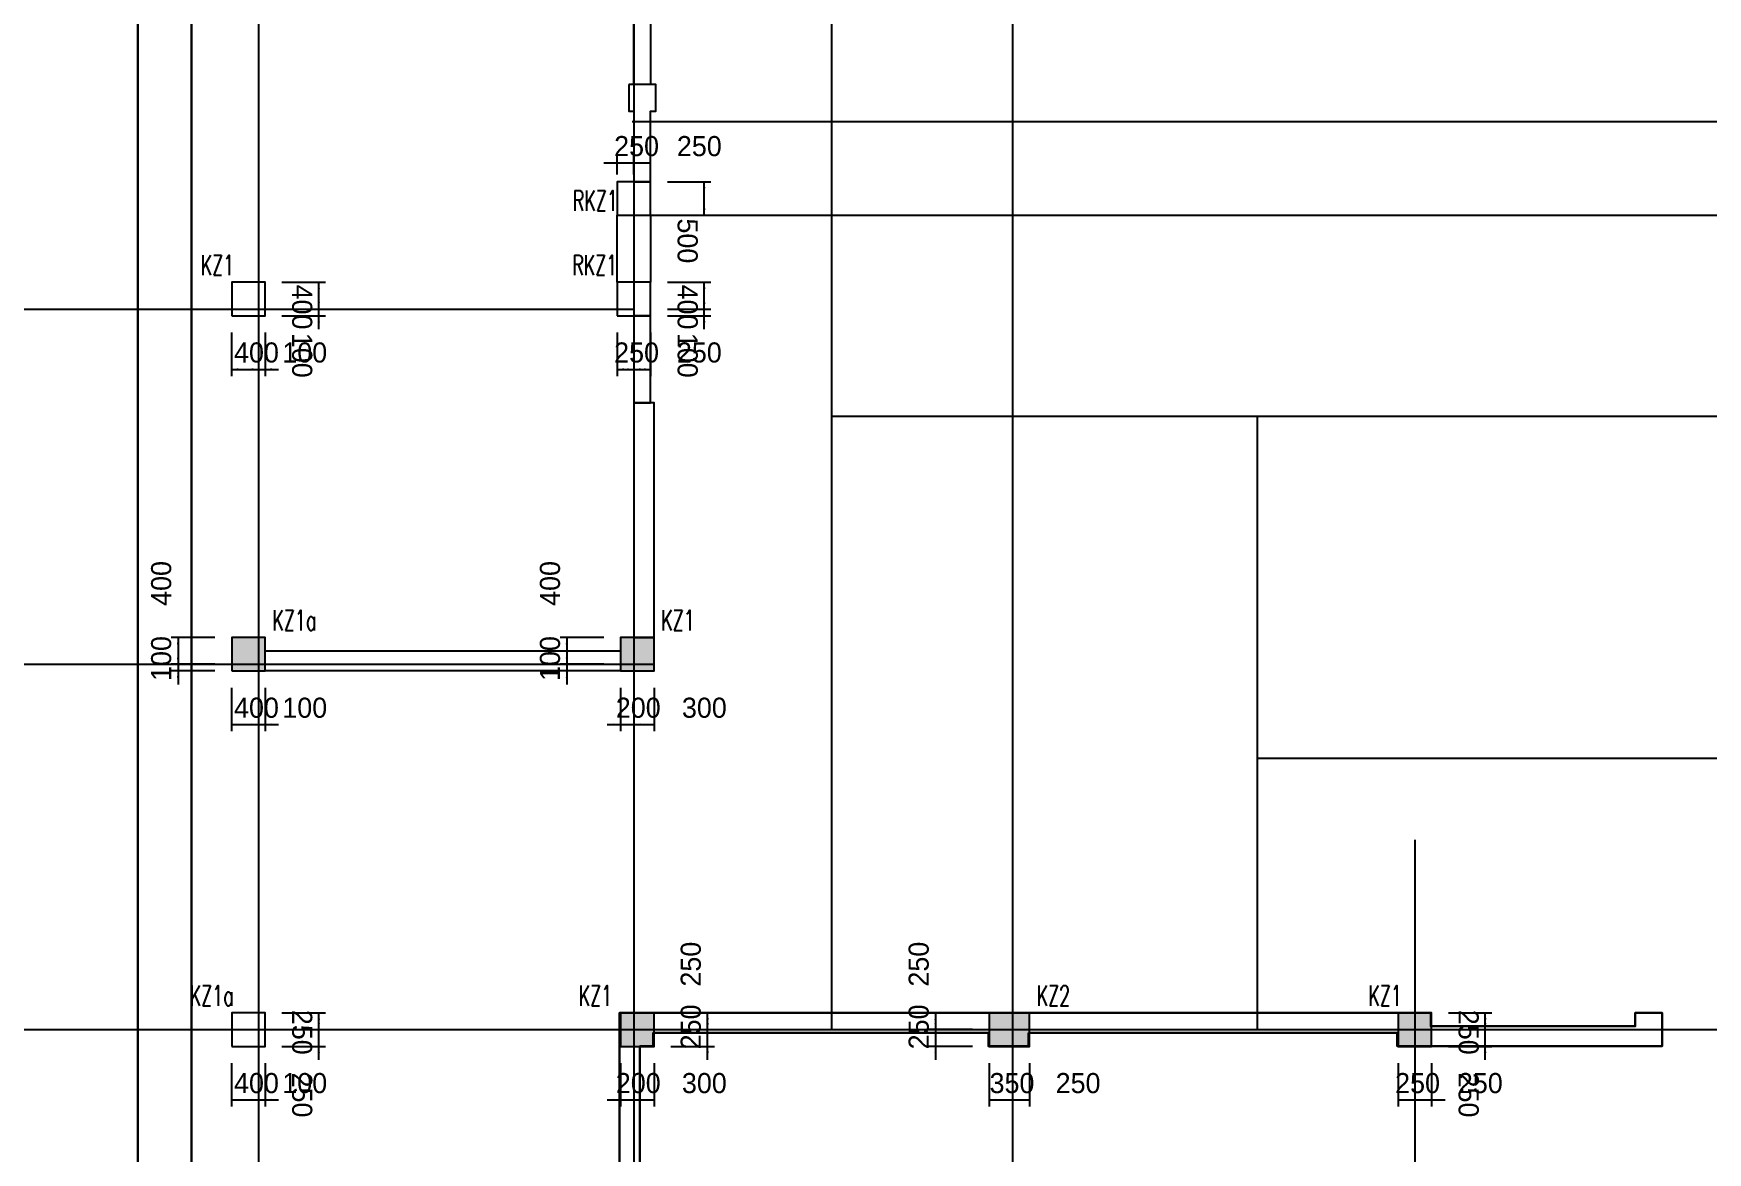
# Model space of a CAD drawing. Extents: x 387171 to 699106, y 11966 to 245688.
# Drawn here: x 590152 to 615123, y 211254 to 227949 of the extents above; entities that cross this region are included whole.
import ezdxf

# ---------------------------------------------------------------- set-up
doc = ezdxf.new("R2010")
doc.units = 0
doc.header["$LTSCALE"] = 100
doc.header["$MEASUREMENT"] = 0
for name, color, linetype in [('COLU', 7, 'Continuous'), ('DIM', 3, 'Continuous'), ('DOTE', 253, 'Continuous'), ('HATCH', 254, 'Continuous'), ('NUM', 7, 'Continuous'), ('Q-TEXT', 2, 'Continuous'), ('Q-门框', 6, 'Continuous'), ('WALL', 3, 'Continuous')]:
    doc.layers.add(name, color=color, linetype=linetype)
doc.styles.add('hztxt', font='hztxt')
doc.styles.get("Standard").update_dxf_attribs({"font": 'standard'})
doc.dimstyles.get("Standard").update_dxf_attribs({"dimtxt": 300, "dimasz": 100, "dimexe": 100, "dimexo": 250, "dimgap": 100, "dimtad": 0, "dimtoh": 1, "dimdec": 0, "dimdsep": 46, "dimcen": 0.09, "dimclrt": 7, "dimadec": 0, "dimazin": 0, "dimtfac": 1, "dimtdec": 4, "dimtofl": 0, "dimtmove": 0, "dimatfit": 3, "dimfxl": 1, "dimtolj": 1, "dimtzin": 0, "dimarcsym": 0})

# ---------------------------------------------------------------- blocks, each defined once
blk = doc.blocks.new('*D3793')
at = {"layer": 'DIM', "color": 0, "linetype": 'ByBlock', "lineweight": -2}
for p, q in [((598658, 218938), (598008, 218938)), ((598108, 218938), (598108, 218538)), ((598658, 218538), (598008, 218538))]:
    blk.add_line(p, q, dxfattribs=at)
for points in [[(598108, 218938), (598125, 218838), (598091, 218838)], [(598108, 218538), (598091, 218638), (598125, 218638)]]:
    blk.add_solid(points, dxfattribs=at)
at = {"layer": 'DIM', "color": 7, "linetype": 'Continuous', "lineweight": -2, "insert": (597858, 219744), "char_height": 300, "width": 576.67, "attachment_point": 5, "rotation": 90, "style": 'hztxt'}
blk.add_mtext('400', dxfattribs=at)
blk = doc.blocks.new('*D3745')
at = {"layer": 'DIM', "color": 0, "linetype": 'ByBlock', "lineweight": -2}
for p, q in [((598658, 218538), (598008, 218538)), ((598108, 218738), (598108, 218238)), ((598658, 218438), (598008, 218438))]:
    blk.add_line(p, q, dxfattribs=at)
for points in [[(598108, 218538), (598091, 218638), (598125, 218638)], [(598108, 218438), (598125, 218338), (598091, 218338)]]:
    blk.add_solid(points, dxfattribs=at)
at = {"layer": 'DIM', "color": 7, "linetype": 'Continuous', "lineweight": -2, "insert": (597858, 218624), "char_height": 300, "width": 476.67, "attachment_point": 5, "rotation": 90, "style": 'hztxt'}
blk.add_mtext('100', dxfattribs=at)
blk = doc.blocks.new('*D3977')
at = {"layer": 'DIM', "color": 0, "linetype": 'ByBlock', "lineweight": -2}
for p, q in [((598908, 218188), (598908, 217538)), ((599108, 218188), (599108, 217538)), ((598708, 217638), (599308, 217638))]:
    blk.add_line(p, q, dxfattribs=at)
for points in [[(598908, 217638), (598808, 217621), (598808, 217655)], [(599108, 217638), (599208, 217655), (599208, 217621)]]:
    blk.add_solid(points, dxfattribs=at)
at = {"layer": 'DIM', "color": 7, "linetype": 'Continuous', "lineweight": -2, "insert": (599173, 217888), "char_height": 300, "width": 566.67, "attachment_point": 5, "style": 'hztxt'}
blk.add_mtext('200', dxfattribs=at)
blk = doc.blocks.new('*D4176')
at = {"layer": 'DIM', "color": 0, "linetype": 'ByBlock', "lineweight": -2}
for p, q in [((599108, 218188), (599108, 217538)), ((599408, 218188), (599408, 217538)), ((599108, 217638), (599408, 217638))]:
    blk.add_line(p, q, dxfattribs=at)
for points in [[(599108, 217638), (599208, 217655), (599208, 217621)], [(599408, 217638), (599308, 217621), (599308, 217655)]]:
    blk.add_solid(points, dxfattribs=at)
at = {"layer": 'DIM', "color": 7, "linetype": 'Continuous', "lineweight": -2, "insert": (600159, 217888), "char_height": 300, "width": 566.67, "attachment_point": 5, "style": 'hztxt'}
blk.add_mtext('300', dxfattribs=at)
blk = doc.blocks.new('*D868')
at = {"layer": 'DIM', "color": 0, "linetype": 'ByBlock', "lineweight": -2}
for p, q in [((610508, 212588), (610508, 211938)), ((610758, 212588), (610758, 211938)), ((610508, 212038), (610758, 212038))]:
    blk.add_line(p, q, dxfattribs=at)
for points in [[(610508, 212038), (610608, 212055), (610608, 212021)], [(610758, 212038), (610658, 212021), (610658, 212055)]]:
    blk.add_solid(points, dxfattribs=at)
at = {"layer": 'DIM', "color": 7, "linetype": 'Continuous', "lineweight": -2, "insert": (610798, 212288), "char_height": 300, "width": 566.67, "attachment_point": 5, "style": 'hztxt'}
blk.add_mtext('250', dxfattribs=at)
blk = doc.blocks.new('*D3546')
at = {"layer": 'DIM', "color": 0, "linetype": 'ByBlock', "lineweight": -2}
for p, q in [((610758, 212588), (610758, 211938)), ((611008, 212588), (611008, 211938)), ((610558, 212038), (611208, 212038))]:
    blk.add_line(p, q, dxfattribs=at)
for points in [[(610758, 212038), (610658, 212021), (610658, 212055)], [(611008, 212038), (611108, 212055), (611108, 212021)]]:
    blk.add_solid(points, dxfattribs=at)
at = {"layer": 'DIM', "color": 7, "linetype": 'Continuous', "lineweight": -2, "insert": (611734, 212288), "char_height": 300, "width": 566.67, "attachment_point": 5, "style": 'hztxt'}
blk.add_mtext('250', dxfattribs=at)
blk = doc.blocks.new('*D3791')
at = {"layer": 'DIM', "color": 0, "linetype": 'ByBlock', "lineweight": -2}
for p, q in [((611808, 212638), (611808, 213288)), ((611258, 213088), (611908, 213088)), ((611258, 212838), (611908, 212838))]:
    blk.add_line(p, q, dxfattribs=at)
for points in [[(611808, 213088), (611791, 213188), (611825, 213188)], [(611808, 212838), (611825, 212738), (611791, 212738)]]:
    blk.add_solid(points, dxfattribs=at)
at = {"layer": 'DIM', "color": 7, "linetype": 'Continuous', "lineweight": -2, "insert": (611558, 212112), "char_height": 300, "width": 566.67, "attachment_point": 5, "rotation": 270, "style": 'hztxt'}
blk.add_mtext('250', dxfattribs=at)
blk = doc.blocks.new('*D4001')
at = {"layer": 'DIM', "color": 0, "linetype": 'ByBlock', "lineweight": -2}
for p, q in [((611258, 213338), (611908, 213338)), ((611808, 213088), (611808, 213338)), ((611258, 213088), (611908, 213088))]:
    blk.add_line(p, q, dxfattribs=at)
for points in [[(611808, 213338), (611825, 213238), (611791, 213238)], [(611808, 213088), (611791, 213188), (611825, 213188)]]:
    blk.add_solid(points, dxfattribs=at)
at = {"layer": 'DIM', "color": 7, "linetype": 'Continuous', "lineweight": -2, "insert": (611558, 213048), "char_height": 300, "width": 566.67, "attachment_point": 5, "rotation": 270, "style": 'hztxt'}
blk.add_mtext('250', dxfattribs=at)
blk = doc.blocks.new('*D3976')
at = {"layer": 'DIM', "color": 0, "linetype": 'ByBlock', "lineweight": -2}
for p, q in [((604158, 213338), (603508, 213338)), ((603608, 213338), (603608, 213088)), ((604158, 213088), (603508, 213088))]:
    blk.add_line(p, q, dxfattribs=at)
for points in [[(603608, 213338), (603625, 213238), (603591, 213238)], [(603608, 213088), (603591, 213188), (603625, 213188)]]:
    blk.add_solid(points, dxfattribs=at)
at = {"layer": 'DIM', "color": 7, "linetype": 'Continuous', "lineweight": -2, "insert": (603358, 214064), "char_height": 300, "width": 566.67, "attachment_point": 5, "rotation": 90, "style": 'hztxt'}
blk.add_mtext('250', dxfattribs=at)
blk = doc.blocks.new('*D4173')
at = {"layer": 'DIM', "color": 0, "linetype": 'ByBlock', "lineweight": -2}
for p, q in [((603608, 213288), (603608, 212638)), ((604158, 213088), (603508, 213088)), ((604158, 212838), (603508, 212838))]:
    blk.add_line(p, q, dxfattribs=at)
for points in [[(603608, 213088), (603591, 213188), (603625, 213188)], [(603608, 212838), (603625, 212738), (603591, 212738)]]:
    blk.add_solid(points, dxfattribs=at)
at = {"layer": 'DIM', "color": 7, "linetype": 'Continuous', "lineweight": -2, "insert": (603358, 213128), "char_height": 300, "width": 566.67, "attachment_point": 5, "rotation": 90, "style": 'hztxt'}
blk.add_mtext('250', dxfattribs=at)
blk = doc.blocks.new('*D2319')
at = {"layer": 'DIM', "color": 0, "linetype": 'ByBlock', "lineweight": -2}
for p, q in [((604408, 212588), (604408, 211938)), ((604758, 212588), (604758, 211938)), ((604408, 212038), (604758, 212038))]:
    blk.add_line(p, q, dxfattribs=at)
for points in [[(604408, 212038), (604508, 212055), (604508, 212021)], [(604758, 212038), (604658, 212021), (604658, 212055)]]:
    blk.add_solid(points, dxfattribs=at)
at = {"layer": 'DIM', "color": 7, "linetype": 'Continuous', "lineweight": -2, "insert": (604748, 212288), "char_height": 300, "width": 566.67, "attachment_point": 5, "style": 'hztxt'}
blk.add_mtext('350', dxfattribs=at)
blk = doc.blocks.new('*D2796')
at = {"layer": 'DIM', "color": 0, "linetype": 'ByBlock', "lineweight": -2}
for p, q in [((604758, 212588), (604758, 211938)), ((605008, 212588), (605008, 211938)), ((604758, 212038), (605008, 212038))]:
    blk.add_line(p, q, dxfattribs=at)
for points in [[(604758, 212038), (604858, 212055), (604858, 212021)], [(605008, 212038), (604908, 212021), (604908, 212055)]]:
    blk.add_solid(points, dxfattribs=at)
at = {"layer": 'DIM', "color": 7, "linetype": 'Continuous', "lineweight": -2, "insert": (605734, 212288), "char_height": 300, "width": 566.67, "attachment_point": 5, "style": 'hztxt'}
blk.add_mtext('250', dxfattribs=at)
blk = doc.blocks.new('*D3032')
at = {"layer": 'DIM', "color": 0, "linetype": 'ByBlock', "lineweight": -2}
for p, q in [((598908, 212588), (598908, 211938)), ((599108, 212588), (599108, 211938)), ((598708, 212038), (599308, 212038))]:
    blk.add_line(p, q, dxfattribs=at)
for points in [[(598908, 212038), (598808, 212021), (598808, 212055)], [(599108, 212038), (599208, 212055), (599208, 212021)]]:
    blk.add_solid(points, dxfattribs=at)
at = {"layer": 'DIM', "color": 7, "linetype": 'Continuous', "lineweight": -2, "insert": (599173, 212288), "char_height": 300, "width": 566.67, "attachment_point": 5, "style": 'hztxt'}
blk.add_mtext('200', dxfattribs=at)
blk = doc.blocks.new('*D3228')
at = {"layer": 'DIM', "color": 0, "linetype": 'ByBlock', "lineweight": -2}
for p, q in [((599108, 212588), (599108, 211938)), ((599408, 212588), (599408, 211938)), ((599108, 212038), (599408, 212038))]:
    blk.add_line(p, q, dxfattribs=at)
for points in [[(599108, 212038), (599208, 212055), (599208, 212021)], [(599408, 212038), (599308, 212021), (599308, 212055)]]:
    blk.add_solid(points, dxfattribs=at)
at = {"layer": 'DIM', "color": 7, "linetype": 'Continuous', "lineweight": -2, "insert": (600159, 212288), "char_height": 300, "width": 566.67, "attachment_point": 5, "style": 'hztxt'}
blk.add_mtext('300', dxfattribs=at)
blk = doc.blocks.new('*D3198')
at = {"layer": 'DIM', "color": 0, "linetype": 'ByBlock', "lineweight": -2}
for p, q in [((600208, 212638), (600208, 213288)), ((599658, 213088), (600308, 213088)), ((599658, 212838), (600308, 212838))]:
    blk.add_line(p, q, dxfattribs=at)
for points in [[(600208, 213088), (600191, 213188), (600225, 213188)], [(600208, 212838), (600225, 212738), (600191, 212738)]]:
    blk.add_solid(points, dxfattribs=at)
at = {"layer": 'DIM', "color": 7, "linetype": 'Continuous', "lineweight": -2, "insert": (599958, 213128), "char_height": 300, "width": 566.67, "attachment_point": 5, "rotation": 90, "style": 'hztxt'}
blk.add_mtext('250', dxfattribs=at)
blk = doc.blocks.new('*D1301')
at = {"layer": 'DIM', "color": 0, "linetype": 'ByBlock', "lineweight": -2}
for p, q in [((599658, 213338), (600308, 213338)), ((600208, 213088), (600208, 213338)), ((599658, 213088), (600308, 213088))]:
    blk.add_line(p, q, dxfattribs=at)
for points in [[(600208, 213338), (600225, 213238), (600191, 213238)], [(600208, 213088), (600191, 213188), (600225, 213188)]]:
    blk.add_solid(points, dxfattribs=at)
at = {"layer": 'DIM', "color": 7, "linetype": 'Continuous', "lineweight": -2, "insert": (599958, 214064), "char_height": 300, "width": 566.67, "attachment_point": 5, "rotation": 90, "style": 'hztxt'}
blk.add_mtext('250', dxfattribs=at)
blk = doc.blocks.new('*D3035')
at = {"layer": 'DIM', "color": 0, "linetype": 'ByBlock', "lineweight": -2}
for p, q in [((598858, 223488), (598858, 222838)), ((599108, 223488), (599108, 222838)), ((598858, 222938), (599108, 222938))]:
    blk.add_line(p, q, dxfattribs=at)
for points in [[(598858, 222938), (598958, 222955), (598958, 222921)], [(599108, 222938), (599008, 222921), (599008, 222955)]]:
    blk.add_solid(points, dxfattribs=at)
at = {"layer": 'DIM', "color": 7, "linetype": 'Continuous', "lineweight": -2, "insert": (599148, 223188), "char_height": 300, "width": 566.67, "attachment_point": 5, "style": 'hztxt'}
blk.add_mtext('250', dxfattribs=at)
blk = doc.blocks.new('*D3267')
at = {"layer": 'DIM', "color": 0, "linetype": 'ByBlock', "lineweight": -2}
for p, q in [((599108, 223488), (599108, 222838)), ((599358, 223488), (599358, 222838)), ((599108, 222938), (599358, 222938))]:
    blk.add_line(p, q, dxfattribs=at)
for points in [[(599108, 222938), (599208, 222955), (599208, 222921)], [(599358, 222938), (599258, 222921), (599258, 222955)]]:
    blk.add_solid(points, dxfattribs=at)
at = {"layer": 'DIM', "color": 7, "linetype": 'Continuous', "lineweight": -2, "insert": (600084, 223188), "char_height": 300, "width": 566.67, "attachment_point": 5, "style": 'hztxt'}
blk.add_mtext('250', dxfattribs=at)
blk = doc.blocks.new('*D1298')
at = {"layer": 'DIM', "color": 0, "linetype": 'ByBlock', "lineweight": -2}
for p, q in [((600158, 223538), (600158, 224038)), ((599608, 223838), (600258, 223838)), ((599608, 223738), (600258, 223738))]:
    blk.add_line(p, q, dxfattribs=at)
for points in [[(600158, 223838), (600141, 223938), (600175, 223938)], [(600158, 223738), (600175, 223638), (600141, 223638)]]:
    blk.add_solid(points, dxfattribs=at)
at = {"layer": 'DIM', "color": 7, "linetype": 'Continuous', "lineweight": -2, "insert": (599908, 223148), "char_height": 300, "width": 476.67, "attachment_point": 5, "rotation": 270, "style": 'hztxt'}
blk.add_mtext('100', dxfattribs=at)
blk = doc.blocks.new('*D1279')
at = {"layer": 'DIM', "color": 0, "linetype": 'ByBlock', "lineweight": -2}
for p, q in [((599608, 224238), (600258, 224238)), ((600158, 223838), (600158, 224238)), ((599608, 223838), (600258, 223838))]:
    blk.add_line(p, q, dxfattribs=at)
for points in [[(600158, 224238), (600175, 224138), (600141, 224138)], [(600158, 223838), (600141, 223938), (600175, 223938)]]:
    blk.add_solid(points, dxfattribs=at)
at = {"layer": 'DIM', "color": 7, "linetype": 'Continuous', "lineweight": -2, "insert": (599908, 223868), "char_height": 300, "width": 576.67, "attachment_point": 5, "rotation": 270, "style": 'hztxt'}
blk.add_mtext('400', dxfattribs=at)
blk = doc.blocks.new('*D1485')
at = {"layer": 'DIM', "color": 0, "linetype": 'ByBlock', "lineweight": -2}
for p, q in [((592858, 218938), (592208, 218938)), ((592308, 218938), (592308, 218538)), ((592858, 218538), (592208, 218538))]:
    blk.add_line(p, q, dxfattribs=at)
for points in [[(592308, 218938), (592325, 218838), (592291, 218838)], [(592308, 218538), (592291, 218638), (592325, 218638)]]:
    blk.add_solid(points, dxfattribs=at)
at = {"layer": 'DIM', "color": 7, "linetype": 'Continuous', "lineweight": -2, "insert": (592058, 219744), "char_height": 300, "width": 576.67, "attachment_point": 5, "rotation": 90, "style": 'hztxt'}
blk.add_mtext('400', dxfattribs=at)
blk = doc.blocks.new('*D1759')
at = {"layer": 'DIM', "color": 0, "linetype": 'ByBlock', "lineweight": -2}
for p, q in [((592858, 218538), (592208, 218538)), ((592308, 218738), (592308, 218238)), ((592858, 218438), (592208, 218438))]:
    blk.add_line(p, q, dxfattribs=at)
for points in [[(592308, 218538), (592291, 218638), (592325, 218638)], [(592308, 218438), (592325, 218338), (592291, 218338)]]:
    blk.add_solid(points, dxfattribs=at)
at = {"layer": 'DIM', "color": 7, "linetype": 'Continuous', "lineweight": -2, "insert": (592058, 218624), "char_height": 300, "width": 476.67, "attachment_point": 5, "rotation": 90, "style": 'hztxt'}
blk.add_mtext('100', dxfattribs=at)
blk = doc.blocks.new('*D2248')
at = {"layer": 'DIM', "color": 0, "linetype": 'ByBlock', "lineweight": -2}
for p, q in [((593108, 218188), (593108, 217538)), ((593508, 218188), (593508, 217538)), ((593108, 217638), (593508, 217638))]:
    blk.add_line(p, q, dxfattribs=at)
for points in [[(593108, 217638), (593208, 217655), (593208, 217621)], [(593508, 217638), (593408, 217621), (593408, 217655)]]:
    blk.add_solid(points, dxfattribs=at)
at = {"layer": 'DIM', "color": 7, "linetype": 'Continuous', "lineweight": -2, "insert": (593478, 217888), "char_height": 300, "width": 576.67, "attachment_point": 5, "style": 'hztxt'}
blk.add_mtext('400', dxfattribs=at)
blk = doc.blocks.new('*D233')
at = {"layer": 'DIM', "color": 0, "linetype": 'ByBlock', "lineweight": -2}
for p, q in [((593508, 218188), (593508, 217538)), ((593608, 218188), (593608, 217538)), ((593308, 217638), (593808, 217638))]:
    blk.add_line(p, q, dxfattribs=at)
for points in [[(593508, 217638), (593408, 217621), (593408, 217655)], [(593608, 217638), (593708, 217655), (593708, 217621)]]:
    blk.add_solid(points, dxfattribs=at)
at = {"layer": 'DIM', "color": 7, "linetype": 'Continuous', "lineweight": -2, "insert": (594198, 217888), "char_height": 300, "width": 476.67, "attachment_point": 5, "style": 'hztxt'}
blk.add_mtext('100', dxfattribs=at)
blk = doc.blocks.new('*D3815')
at = {"layer": 'DIM', "color": 0, "linetype": 'ByBlock', "lineweight": -2}
for p, q in [((593108, 223488), (593108, 222838)), ((593508, 223488), (593508, 222838)), ((593108, 222938), (593508, 222938))]:
    blk.add_line(p, q, dxfattribs=at)
for points in [[(593108, 222938), (593208, 222955), (593208, 222921)], [(593508, 222938), (593408, 222921), (593408, 222955)]]:
    blk.add_solid(points, dxfattribs=at)
at = {"layer": 'DIM', "color": 7, "linetype": 'Continuous', "lineweight": -2, "insert": (593478, 223188), "char_height": 300, "width": 576.67, "attachment_point": 5, "style": 'hztxt'}
blk.add_mtext('400', dxfattribs=at)
blk = doc.blocks.new('*D4019')
at = {"layer": 'DIM', "color": 0, "linetype": 'ByBlock', "lineweight": -2}
for p, q in [((593508, 223488), (593508, 222838)), ((593608, 223488), (593608, 222838)), ((593308, 222938), (593808, 222938))]:
    blk.add_line(p, q, dxfattribs=at)
for points in [[(593508, 222938), (593408, 222921), (593408, 222955)], [(593608, 222938), (593708, 222955), (593708, 222921)]]:
    blk.add_solid(points, dxfattribs=at)
at = {"layer": 'DIM', "color": 7, "linetype": 'Continuous', "lineweight": -2, "insert": (594198, 223188), "char_height": 300, "width": 476.67, "attachment_point": 5, "style": 'hztxt'}
blk.add_mtext('100', dxfattribs=at)
blk = doc.blocks.new('*D2147')
at = {"layer": 'DIM', "color": 0, "linetype": 'ByBlock', "lineweight": -2}
for p, q in [((594408, 223538), (594408, 224038)), ((593858, 223838), (594508, 223838)), ((593858, 223738), (594508, 223738))]:
    blk.add_line(p, q, dxfattribs=at)
for points in [[(594408, 223838), (594391, 223938), (594425, 223938)], [(594408, 223738), (594425, 223638), (594391, 223638)]]:
    blk.add_solid(points, dxfattribs=at)
at = {"layer": 'DIM', "color": 7, "linetype": 'Continuous', "lineweight": -2, "insert": (594158, 223148), "char_height": 300, "width": 476.67, "attachment_point": 5, "rotation": 270, "style": 'hztxt'}
blk.add_mtext('100', dxfattribs=at)
blk = doc.blocks.new('*D2091')
at = {"layer": 'DIM', "color": 0, "linetype": 'ByBlock', "lineweight": -2}
for p, q in [((593858, 224238), (594508, 224238)), ((594408, 223838), (594408, 224238)), ((593858, 223838), (594508, 223838))]:
    blk.add_line(p, q, dxfattribs=at)
for points in [[(594408, 224238), (594425, 224138), (594391, 224138)], [(594408, 223838), (594391, 223938), (594425, 223938)]]:
    blk.add_solid(points, dxfattribs=at)
at = {"layer": 'DIM', "color": 7, "linetype": 'Continuous', "lineweight": -2, "insert": (594158, 223868), "char_height": 300, "width": 576.67, "attachment_point": 5, "rotation": 270, "style": 'hztxt'}
blk.add_mtext('400', dxfattribs=at)
blk = doc.blocks.new('*D2332')
at = {"layer": 'DIM', "color": 0, "linetype": 'ByBlock', "lineweight": -2}
for p, q in [((598658, 226017), (599308, 226017)), ((598858, 225846), (598858, 226117)), ((599108, 225846), (599108, 226117))]:
    blk.add_line(p, q, dxfattribs=at)
for points in [[(598858, 226017), (598758, 226001), (598758, 226034)], [(599108, 226017), (599208, 226034), (599208, 226001)]]:
    blk.add_solid(points, dxfattribs=at)
at = {"layer": 'DIM', "color": 7, "linetype": 'Continuous', "lineweight": -2, "insert": (599148, 226267), "char_height": 300, "width": 566.67, "attachment_point": 5, "style": 'hztxt'}
blk.add_mtext('250', dxfattribs=at)
blk = doc.blocks.new('*D2528')
at = {"layer": 'DIM', "color": 0, "linetype": 'ByBlock', "lineweight": -2}
for p, q in [((599108, 225846), (599108, 226117)), ((599108, 226017), (599358, 226017)), ((599358, 225846), (599358, 226117))]:
    blk.add_line(p, q, dxfattribs=at)
for points in [[(599108, 226017), (599208, 226034), (599208, 226001)], [(599358, 226017), (599258, 226001), (599258, 226034)]]:
    blk.add_solid(points, dxfattribs=at)
at = {"layer": 'DIM', "color": 7, "linetype": 'Continuous', "lineweight": -2, "insert": (600084, 226267), "char_height": 300, "width": 566.67, "attachment_point": 5, "style": 'hztxt'}
blk.add_mtext('250', dxfattribs=at)
blk = doc.blocks.new('*D2790')
at = {"layer": 'DIM', "color": 0, "linetype": 'ByBlock', "lineweight": -2}
for p, q in [((599608, 225738), (600258, 225738)), ((600158, 225238), (600158, 225738)), ((599608, 225238), (600258, 225238))]:
    blk.add_line(p, q, dxfattribs=at)
for points in [[(600158, 225738), (600175, 225638), (600141, 225638)], [(600158, 225238), (600141, 225338), (600175, 225338)]]:
    blk.add_solid(points, dxfattribs=at)
at = {"layer": 'DIM', "color": 7, "linetype": 'Continuous', "lineweight": -2, "insert": (599908, 224855), "char_height": 300, "width": 566.67, "attachment_point": 5, "rotation": 270, "style": 'hztxt'}
blk.add_mtext('500', dxfattribs=at)
blk = doc.blocks.new('*D1593')
at = {"layer": 'DIM', "color": 0, "linetype": 'ByBlock', "lineweight": -2}
for p, q in [((593108, 212588), (593108, 211938)), ((593508, 212588), (593508, 211938)), ((593108, 212038), (593508, 212038))]:
    blk.add_line(p, q, dxfattribs=at)
for points in [[(593108, 212038), (593208, 212055), (593208, 212021)], [(593508, 212038), (593408, 212021), (593408, 212055)]]:
    blk.add_solid(points, dxfattribs=at)
at = {"layer": 'DIM', "color": 7, "linetype": 'Continuous', "lineweight": -2, "insert": (593478, 212288), "char_height": 300, "width": 576.67, "attachment_point": 5, "style": 'hztxt'}
blk.add_mtext('400', dxfattribs=at)
blk = doc.blocks.new('*D3963')
at = {"layer": 'DIM', "color": 0, "linetype": 'ByBlock', "lineweight": -2}
for p, q in [((593508, 212588), (593508, 211938)), ((593608, 212588), (593608, 211938)), ((593308, 212038), (593808, 212038))]:
    blk.add_line(p, q, dxfattribs=at)
for points in [[(593508, 212038), (593408, 212021), (593408, 212055)], [(593608, 212038), (593708, 212055), (593708, 212021)]]:
    blk.add_solid(points, dxfattribs=at)
at = {"layer": 'DIM', "color": 7, "linetype": 'Continuous', "lineweight": -2, "insert": (594198, 212288), "char_height": 300, "width": 476.67, "attachment_point": 5, "style": 'hztxt'}
blk.add_mtext('100', dxfattribs=at)
blk = doc.blocks.new('*D86')
at = {"layer": 'DIM', "color": 0, "linetype": 'ByBlock', "lineweight": -2}
for p, q in [((594408, 212638), (594408, 213288)), ((593858, 213088), (594508, 213088)), ((593858, 212838), (594508, 212838))]:
    blk.add_line(p, q, dxfattribs=at)
for points in [[(594408, 213088), (594391, 213188), (594425, 213188)], [(594408, 212838), (594425, 212738), (594391, 212738)]]:
    blk.add_solid(points, dxfattribs=at)
at = {"layer": 'DIM', "color": 7, "linetype": 'Continuous', "lineweight": -2, "insert": (594158, 212112), "char_height": 300, "width": 566.67, "attachment_point": 5, "rotation": 270, "style": 'hztxt'}
blk.add_mtext('250', dxfattribs=at)
blk = doc.blocks.new('*D309')
at = {"layer": 'DIM', "color": 0, "linetype": 'ByBlock', "lineweight": -2}
for p, q in [((593858, 213338), (594508, 213338)), ((594408, 213088), (594408, 213338)), ((593858, 213088), (594508, 213088))]:
    blk.add_line(p, q, dxfattribs=at)
for points in [[(594408, 213338), (594425, 213238), (594391, 213238)], [(594408, 213088), (594391, 213188), (594425, 213188)]]:
    blk.add_solid(points, dxfattribs=at)
at = {"layer": 'DIM', "color": 7, "linetype": 'Continuous', "lineweight": -2, "insert": (594158, 213048), "char_height": 300, "width": 566.67, "attachment_point": 5, "rotation": 270, "style": 'hztxt'}
blk.add_mtext('250', dxfattribs=at)
blk = doc.blocks.new('后浇带现场')
at = {"color": 6, "lineweight": 30}
for points in [[(714656, 762040), (714656, 738930), (710056, 738930), (710056, 730049), (775507, 730049), (775507, 772730)], [(715456, 762040), (715456, 738130), (710856, 738130), (710856, 730849), (774707, 730849), (774707, 772730)]]:
    blk.add_lwpolyline(points, dxfattribs=at)

msp = doc.modelspace()

# ---------------------------------------------------------------- hatches: boundary and pattern name
at = {"layer": 'HATCH'}
for points in [[(593108.1, 218437.9), (593608.1, 218437.9), (593608.1, 218937.9), (593108.1, 218937.9)], [(598908.1, 218437.9), (599408.1, 218437.9), (599408.1, 218937.9), (598908.1, 218937.9)], [(598908.1, 212837.9), (599408.1, 212837.9), (599408.1, 213337.9), (598908.1, 213337.9)], [(604408.1, 212837.9), (605008.1, 212837.9), (605008.1, 213337.9), (604408.1, 213337.9)], [(610508.1, 212837.9), (611008.1, 212837.9), (611008.1, 213337.9), (610508.1, 213337.9)]]:
    msp.add_hatch(color=256, dxfattribs=at).paths.add_polyline_path(points, flags=0)

# ---------------------------------------------------------------- linework, layer by layer
at = {"color": 6, "lineweight": 30}
msp.add_lwpolyline([(599195.3, 203811), (599195.3, 206838.9), (599395.3, 206838.9), (599395.3, 207338.9), (599195.3, 207338.9), (599195.3, 212838.9), (599395.3, 212838.9), (599395.3, 213038.9), (604395.3, 213038.9), (604395.3, 212838.9), (604995.3, 212838.9), (604995.3, 213038.9), (610495.3, 213038.9), (610495.3, 212838.9), (614445.3, 212838.9), (614445.3, 213338.9), (614045.3, 213338.9), (614045.3, 213138.9), (610995.3, 213138.9), (610995.3, 213338.9), (598895.3, 213338.9), (598895.3, 203811), (599195.3, 203811)], dxfattribs=at)
at = {"layer": 'COLU'}
for points in [[(598858.1, 225237.9), (599358.1, 225237.9), (599358.1, 225737.9), (598858.1, 225737.9)], [(593108.1, 223737.9), (593608.1, 223737.9), (593608.1, 224237.9), (593108.1, 224237.9)], [(598858.1, 223737.9), (599358.1, 223737.9), (599358.1, 224237.9), (598858.1, 224237.9)], [(593108.1, 218437.9), (593608.1, 218437.9), (593608.1, 218937.9), (593108.1, 218937.9)], [(598908.1, 218437.9), (599408.1, 218437.9), (599408.1, 218937.9), (598908.1, 218937.9)], [(593108.1, 212837.9), (593608.1, 212837.9), (593608.1, 213337.9), (593108.1, 213337.9)], [(598908.1, 212837.9), (599408.1, 212837.9), (599408.1, 213337.9), (598908.1, 213337.9)], [(604408.1, 212837.9), (605008.1, 212837.9), (605008.1, 213337.9), (604408.1, 213337.9)], [(610508.1, 212837.9), (611008.1, 212837.9), (611008.1, 213337.9), (610508.1, 213337.9)]]:
    msp.add_lwpolyline(points, close=True, dxfattribs=at)
at = {"layer": 'DOTE'}
for p, q in [((602058.1, 239163.1), (602058.1, 213087.9)), ((593508.1, 238913.1), (593508.1, 197087.9)), ((599108.1, 238913.1), (599108.1, 190087.9)), ((604758.1, 234260.7), (604758.1, 197087.9)), ((599084.7, 226637.9), (664768.6, 226637.9)), ((599084.7, 225237.9), (664768.6, 225237.9)), ((539629.1, 223837.9), (599108.1, 223837.9)), ((602058.1, 222237.9), (664768.6, 222237.9)), ((608408.1, 213087.9), (608408.1, 222237.9)), ((530358.1, 218537.9), (599408.1, 218537.9)), ((608408.1, 217137.9), (664768.6, 217137.9)), ((610758.1, 215920.3), (610758.1, 184587.9)), ((488717.2, 213087.9), (664518.6, 213087.9))]:
    msp.add_line(p, q, dxfattribs=at)
at = {"layer": 'Q-TEXT'}
msp.add_lwpolyline([(593608.1, 218737.9), (598908.1, 218737.9), (598908.1, 218437.9), (593608.1, 218437.9)], close=True, dxfattribs=at)
at = {"layer": 'Q-门框'}
for points in [[(599108.1, 228987.9), (599358.1, 228987.9), (599358.1, 227187.9), (599108.1, 227187.9)], [(598858.1, 225237.9), (599358.1, 225237.9), (599358.1, 224237.9), (598858.1, 224237.9)]]:
    msp.add_lwpolyline(points, close=True, dxfattribs=at)
at = {"layer": 'WALL'}
for points in [[(599033.1, 227187.9), (599033.1, 226787.9), (599108.1, 226787.9), (599108.1, 225737.9), (599358.1, 225737.9), (599358.1, 226787.9), (599433.1, 226787.9), (599433.1, 227187.9)], [(599108.1, 223737.9), (599108.1, 222437.9), (599358.1, 222437.9), (599358.1, 223737.9)]]:
    msp.add_lwpolyline(points, close=True, dxfattribs=at)
msp.add_lwpolyline([(599108.1, 218937.9), (599408.1, 218937.9), (599408.1, 222437.9), (599108.1, 222437.9), (599108.1, 218937.9)], dxfattribs=at)

# ---------------------------------------------------------------- block references
at = {"color": 3, "lineweight": 30}
msp.add_blockref('后浇带现场', (-182998.7, -527042.1), dxfattribs=at)

# ---------------------------------------------------------------- texts
at = {"layer": 'NUM', "color": 150, "width": 0.7}
for p in [(598195.3, 225304.5), (598187, 224344)]:
    msp.add_text('RKZ1', height=300, dxfattribs=at).set_placement(p)
at = {"layer": 'NUM', "color": 200, "width": 0.7}
for s, p in [('KZ1', (592645.1, 224344)), ('KZ1a', (593714.1, 219044)), ('KZ1', (599514.1, 219044)), ('KZ1a', (592481.8, 213444)), ('KZ1', (598281.8, 213444)), ('KZ2', (605114.1, 213444)), ('KZ1', (610061.4, 213444))]:
    msp.add_text(s, height=300, dxfattribs=at).set_placement(p)

# ---------------------------------------------------------------- dimensions: what is measured, and where the dimension line sits
at = {"layer": 'DIM', "color": 200}
for p1, p2, distance, picture, middle in [((598858.1, 225595.6), (599108.1, 225595.6), 421.9, '*D2332', (598640, 226267.5)), ((599108.1, 225595.6), (599358.1, 225595.6), 421.9, '*D2528', (599576.1, 226267.5)), ((599358.1, 225237.9), (599358.1, 225737.9), -800, '*D2790', (599908.1, 225487.9)), ((593608.1, 223837.9), (593608.1, 224237.9), -800, '*D2091', (594158.1, 224456)), ((599358.1, 223837.9), (599358.1, 224237.9), -800, '*D1279', (599908.1, 224456)), ((593608.1, 223737.9), (593608.1, 223837.9), -800, '*D2147', (594158.1, 223536)), ((599358.1, 223737.9), (599358.1, 223837.9), -800, '*D1298', (599908.1, 223536)), ((593108.1, 223737.9), (593508.1, 223737.9), -800, '*D3815', (592890, 223187.9)), ((593508.1, 223737.9), (593608.1, 223737.9), -800, '*D4019', (593810, 223187.9)), ((598858.1, 223737.9), (599108.1, 223737.9), -800, '*D3035', (598640, 223187.9)), ((599108.1, 223737.9), (599358.1, 223737.9), -800, '*D3267', (599576.1, 223187.9)), ((593108.1, 218937.9), (593108.1, 218537.9), -800, '*D1485', (592058.1, 219156)), ((598908.1, 218937.9), (598908.1, 218537.9), -800, '*D3793', (597858.1, 219156)), ((593108.1, 218537.9), (593108.1, 218437.9), -800, '*D1759', (592058.1, 218236)), ((598908.1, 218537.9), (598908.1, 218437.9), -800, '*D3745', (597858.1, 218236)), ((593108.1, 218437.9), (593508.1, 218437.9), -800, '*D2248', (592890, 217887.9)), ((593508.1, 218437.9), (593608.1, 218437.9), -800, '*D233', (593810, 217887.9)), ((598908.1, 218437.9), (599108.1, 218437.9), -800, '*D3977', (598690, 217887.9)), ((599108.1, 218437.9), (599408.1, 218437.9), -800, '*D4176', (599626.1, 217887.9)), ((599408.1, 213087.9), (599408.1, 213337.9), -800, '*D1301', (599958.1, 213556)), ((604408.1, 213337.9), (604408.1, 213087.9), -800, '*D3976', (603358.1, 213556)), ((593608.1, 213087.9), (593608.1, 213337.9), -800, '*D309', (594158.1, 213556)), ((611008.1, 213087.9), (611008.1, 213337.9), -800, '*D4001', (611558.1, 213556)), ((593608.1, 212837.9), (593608.1, 213087.9), -800, '*D86', (594158.1, 212619.9)), ((599408.1, 212837.9), (599408.1, 213087.9), -800, '*D3198', (599958.1, 212619.9)), ((604408.1, 213087.9), (604408.1, 212837.9), -800, '*D4173', (603358.1, 212619.9)), ((611008.1, 212837.9), (611008.1, 213087.9), -800, '*D3791', (611558.1, 212619.9)), ((593108.1, 212837.9), (593508.1, 212837.9), -800, '*D1593', (592890, 212287.9)), ((593508.1, 212837.9), (593608.1, 212837.9), -800, '*D3963', (593810, 212287.9)), ((598908.1, 212837.9), (599108.1, 212837.9), -800, '*D3032', (598690, 212287.9)), ((599108.1, 212837.9), (599408.1, 212837.9), -800, '*D3228', (599626.1, 212287.9)), ((604408.1, 212837.9), (604758.1, 212837.9), -800, '*D2319', (604190, 212287.9)), ((604758.1, 212837.9), (605008.1, 212837.9), -800, '*D2796', (605226.1, 212287.9)), ((610508.1, 212837.9), (610758.1, 212837.9), -800, '*D868', (610290, 212287.9)), ((610758.1, 212837.9), (611008.1, 212837.9), -800, '*D3546', (611226.1, 212287.9))]:
    dim = msp.add_aligned_dim(p1=p1, p2=p2, distance=distance, dimstyle='Standard', dxfattribs=at)
    dim.commit()
    dim.dimension.update_dxf_attribs({"geometry": picture, "text_midpoint": middle})

doc.saveas('drawing.dxf')
